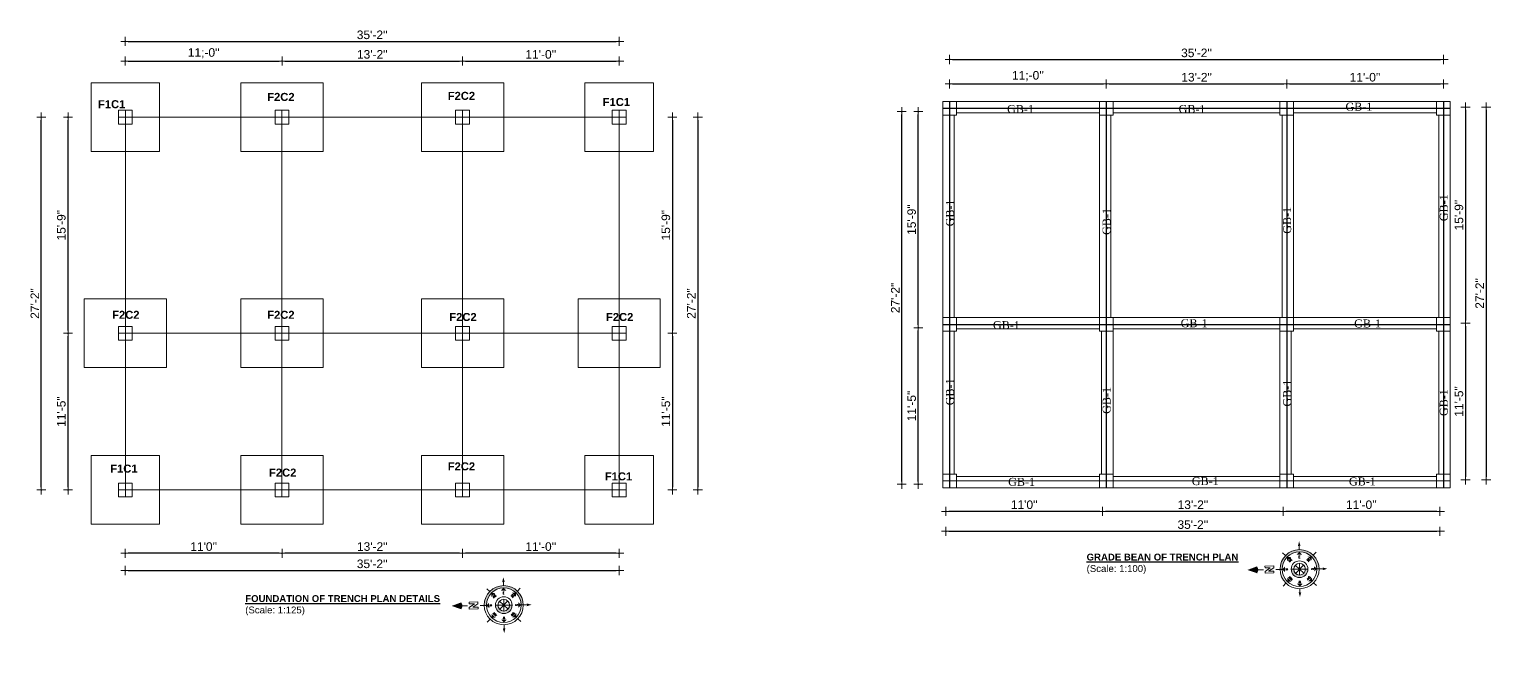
# Model space of a CAD drawing. Header units: inches. Extents: x -4010 to 92088, y -38563 to -1318.
# Drawn here: x 44379 to 45658, y -26117 to -25571 of the extents above; entities that cross this region are included whole.
import ezdxf
from ezdxf.enums import TextEntityAlignment as Align

# ---------------------------------------------------------------- set-up
doc = ezdxf.new("R2010")
doc.units = ezdxf.units.IN
doc.header["$MEASUREMENT"] = 0
doc.header["$PDMODE"] = 99
doc.layers.add('Brick wall', color=3, linetype='Continuous')
doc.layers.add('TEX', color=7, linetype='Continuous')
for name, color, linetype, lineweight in [('Colour 09', 210, 'Continuous', 9), ('DIM', 7, 'Continuous', 15), ('RAILING', 2, 'Continuous', 13), ('SH-TEX', 182, 'Continuous', 5), ('Title', 7, 'Continuous', 20), ('TREEP2', 3, 'Continuous', 9)]:
    doc.layers.add(name, color=color, linetype=linetype, lineweight=lineweight)
doc.styles.add('ARIAL', font='arial.ttf')
doc.styles.add('CAPTION', font='GOTHIC.TTF', dxfattribs={"height": 100})
doc.styles.add('ROMANS', font='romans')
doc.styles.get("Standard").update_dxf_attribs({"font": 'ARIALN.TTF'})
doc.dimstyles.new('3-8', dxfattribs={"dimscale": 1.25, "dimtxt": 6, "dimasz": 2, "dimexe": 0.18, "dimexo": 6, "dimgap": 0, "dimtad": 0, "dimdec": 0, "dimzin": 3, "dimdsep": 46, "dimlunit": 3, "dimtxsty": 'ARIAL', "dimblk": 'DD', "dimcen": 1, "dimse1": 1, "dimse2": 1, "dimclrd": 256, "dimclrt": 256, "dimadec": 0, "dimazin": 0, "dimtfac": 0.5, "dimtdec": 0, "dimtmove": 2, "dimatfit": 0, "dimfxl": 0.18, "dimtvp": 0.75, "dimfrac": 1, "dimtolj": 1, "dimtzin": 0, "dimarcsym": 0})

# ---------------------------------------------------------------- blocks, each defined once
blk = doc.blocks.new('A$C30843580')
at = {"layer": 'Colour 09'}
for p, q in [((0, 12), (12, 12)), ((0, 0), (0, 12)), ((12, 0), (0, 0)), ((12, 12), (12, 0))]:
    blk.add_line(p, q, dxfattribs=at)
blk = doc.blocks.new('DD')
for p, q in [((-1.6, 0), (1.6, 0)), ((0, 1.6), (0, -1.6))]:
    blk.add_line(p, q)
at = {"const_width": 0.3}
blk.add_lwpolyline([(-0.15, 0, 1), (0.15, 0, 1)], format="xyb", close=True, dxfattribs=at)
blk = doc.blocks.new('*D846')
at = {"layer": 'Defpoints', "color": 0}
for p in [(44600.4, -25599), (44463.3, -25642.1), (44600.4, -25642.1)]:
    blk.add_point(p, dxfattribs=at)
at = {"layer": 'RAILING', "lineweight": -2}
blk.add_line((44465.8, -25599), (44597.9, -25599), dxfattribs=at)
at = {"layer": 'RAILING', "lineweight": -2, "xscale": 2.5, "yscale": 2.5, "zscale": 2.5, "rotation": 180}
blk.add_blockref('DD', (44463.3, -25599), dxfattribs=at)
at = {"layer": 'RAILING', "lineweight": -2, "xscale": 2.5, "yscale": 2.5, "zscale": 2.5}
blk.add_blockref('DD', (44600.4, -25599), dxfattribs=at)
at = {"layer": 'RAILING', "insert": (44531.9, -25592.2), "char_height": 7.5, "attachment_point": 5, "style": 'ARIAL'}
blk.add_mtext("\\A1;11;-0''", dxfattribs=at)
blk = doc.blocks.new('*D847')
at = {"layer": 'Defpoints', "color": 0}
for p in [(44758.3, -25599), (44600.4, -25642.1), (44758.3, -25642.1)]:
    blk.add_point(p, dxfattribs=at)
at = {"layer": 'RAILING', "lineweight": -2}
blk.add_line((44602.9, -25599), (44755.8, -25599), dxfattribs=at)
at = {"layer": 'RAILING', "lineweight": -2, "xscale": 2.5, "yscale": 2.5, "zscale": 2.5, "rotation": 180}
blk.add_blockref('DD', (44600.4, -25599), dxfattribs=at)
at = {"layer": 'RAILING', "lineweight": -2, "xscale": 2.5, "yscale": 2.5, "zscale": 2.5}
blk.add_blockref('DD', (44758.3, -25599), dxfattribs=at)
at = {"layer": 'RAILING', "insert": (44679.3, -25593.2), "char_height": 7.5, "attachment_point": 5, "style": 'ARIAL'}
blk.add_mtext('\\A1;13\'-2"', dxfattribs=at)
blk = doc.blocks.new('*D848')
at = {"layer": 'Defpoints', "color": 0}
for p in [(44895.3, -25599), (44758.3, -25642.1), (44895.3, -25642.1)]:
    blk.add_point(p, dxfattribs=at)
at = {"layer": 'RAILING', "lineweight": -2}
blk.add_line((44760.8, -25599), (44892.8, -25599), dxfattribs=at)
at = {"layer": 'RAILING', "lineweight": -2, "xscale": 2.5, "yscale": 2.5, "zscale": 2.5, "rotation": 180}
blk.add_blockref('DD', (44758.3, -25599), dxfattribs=at)
at = {"layer": 'RAILING', "lineweight": -2, "xscale": 2.5, "yscale": 2.5, "zscale": 2.5}
blk.add_blockref('DD', (44895.3, -25599), dxfattribs=at)
at = {"layer": 'RAILING', "insert": (44826.8, -25593.2), "char_height": 7.5, "attachment_point": 5, "style": 'ARIAL'}
blk.add_mtext("\\A1;11'-0''", dxfattribs=at)
blk = doc.blocks.new('*D849')
at = {"layer": 'Defpoints', "color": 0}
for p in [(44901.3, -25648.1), (44901.3, -25837.1), (44941.9, -25837.1)]:
    blk.add_point(p, dxfattribs=at)
at = {"layer": 'RAILING', "lineweight": -2}
blk.add_line((44941.9, -25650.6), (44941.9, -25834.6), dxfattribs=at)
at = {"layer": 'RAILING', "lineweight": -2, "xscale": 2.5, "yscale": 2.5, "zscale": 2.5}
for p, rotation in [((44941.9, -25648.1), 90), ((44941.9, -25837.1), 270)]:
    blk.add_blockref('DD', p, dxfattribs=dict(at, rotation=rotation))
at = {"layer": 'RAILING', "insert": (44936.2, -25742.6), "char_height": 7.5, "attachment_point": 5, "rotation": 90, "style": 'ARIAL'}
blk.add_mtext('\\A1;15\'-9"', dxfattribs=at)
blk = doc.blocks.new('*D850')
at = {"layer": 'Defpoints', "color": 0}
for p in [(44901.3, -25837.1), (44901.3, -25974.1), (44941.9, -25974.1)]:
    blk.add_point(p, dxfattribs=at)
at = {"layer": 'RAILING', "lineweight": -2}
blk.add_line((44941.9, -25839.6), (44941.9, -25971.6), dxfattribs=at)
at = {"layer": 'RAILING', "lineweight": -2, "xscale": 2.5, "yscale": 2.5, "zscale": 2.5}
for p, rotation in [((44941.9, -25837.1), 90), ((44941.9, -25974.1), 270)]:
    blk.add_blockref('DD', p, dxfattribs=dict(at, rotation=rotation))
at = {"layer": 'RAILING', "insert": (44936.2, -25905.6), "char_height": 7.5, "attachment_point": 5, "rotation": 90, "style": 'ARIAL'}
blk.add_mtext('\\A1;11\'-5"', dxfattribs=at)
blk = doc.blocks.new('*D851')
at = {"layer": 'Defpoints', "color": 0}
for p in [(44758.3, -25980.1), (44895.3, -25980.1), (44758.3, -26029.5)]:
    blk.add_point(p, dxfattribs=at)
at = {"layer": 'RAILING', "lineweight": -2}
blk.add_line((44892.8, -26029.5), (44760.8, -26029.5), dxfattribs=at)
at = {"layer": 'RAILING', "lineweight": -2, "xscale": 2.5, "yscale": 2.5, "zscale": 2.5, "rotation": 180}
blk.add_blockref('DD', (44758.3, -26029.5), dxfattribs=at)
at = {"layer": 'RAILING', "lineweight": -2, "xscale": 2.5, "yscale": 2.5, "zscale": 2.5}
blk.add_blockref('DD', (44895.3, -26029.5), dxfattribs=at)
at = {"layer": 'RAILING', "insert": (44826.8, -26023.7), "char_height": 7.5, "attachment_point": 5, "style": 'ARIAL'}
blk.add_mtext("\\A1;11'-0''", dxfattribs=at)
blk = doc.blocks.new('*D852')
at = {"layer": 'Defpoints', "color": 0}
for p in [(44600.4, -25980.1), (44758.3, -25980.1), (44600.4, -26029.5)]:
    blk.add_point(p, dxfattribs=at)
at = {"layer": 'RAILING', "lineweight": -2}
blk.add_line((44755.8, -26029.5), (44602.9, -26029.5), dxfattribs=at)
at = {"layer": 'RAILING', "lineweight": -2, "xscale": 2.5, "yscale": 2.5, "zscale": 2.5, "rotation": 180}
blk.add_blockref('DD', (44600.4, -26029.5), dxfattribs=at)
at = {"layer": 'RAILING', "lineweight": -2, "xscale": 2.5, "yscale": 2.5, "zscale": 2.5}
blk.add_blockref('DD', (44758.3, -26029.5), dxfattribs=at)
at = {"layer": 'RAILING', "insert": (44679.3, -26023.7), "char_height": 7.5, "attachment_point": 5, "style": 'ARIAL'}
blk.add_mtext('\\A1;13\'-2"', dxfattribs=at)
blk = doc.blocks.new('*D853')
at = {"layer": 'Defpoints', "color": 0}
for p in [(44463.3, -25980.1), (44600.4, -25980.1), (44463.3, -26029.5)]:
    blk.add_point(p, dxfattribs=at)
at = {"layer": 'RAILING', "lineweight": -2}
blk.add_line((44597.9, -26029.5), (44465.8, -26029.5), dxfattribs=at)
at = {"layer": 'RAILING', "lineweight": -2, "xscale": 2.5, "yscale": 2.5, "zscale": 2.5, "rotation": 180}
blk.add_blockref('DD', (44463.3, -26029.5), dxfattribs=at)
at = {"layer": 'RAILING', "lineweight": -2, "xscale": 2.5, "yscale": 2.5, "zscale": 2.5}
blk.add_blockref('DD', (44600.4, -26029.5), dxfattribs=at)
at = {"layer": 'RAILING', "insert": (44531.9, -26023.7), "char_height": 7.5, "attachment_point": 5, "style": 'ARIAL'}
blk.add_mtext("\\A1;11'0''", dxfattribs=at)
blk = doc.blocks.new('*D854')
at = {"layer": 'Defpoints', "color": 0}
for p in [(44413.2, -25837.1), (44463.3, -25837.1), (44463.3, -25974.1)]:
    blk.add_point(p, dxfattribs=at)
at = {"layer": 'RAILING', "lineweight": -2}
blk.add_line((44413.2, -25971.6), (44413.2, -25839.6), dxfattribs=at)
at = {"layer": 'RAILING', "lineweight": -2, "xscale": 2.5, "yscale": 2.5, "zscale": 2.5}
for p, rotation in [((44413.2, -25837.1), 90), ((44413.2, -25974.1), 270)]:
    blk.add_blockref('DD', p, dxfattribs=dict(at, rotation=rotation))
at = {"layer": 'RAILING', "insert": (44407.4, -25905.6), "char_height": 7.5, "attachment_point": 5, "rotation": 90, "style": 'ARIAL'}
blk.add_mtext('\\A1;11\'-5"', dxfattribs=at)
blk = doc.blocks.new('*D855')
at = {"layer": 'Defpoints', "color": 0}
for p in [(44413.2, -25648.1), (44457.3, -25648.1), (44457.3, -25837.1)]:
    blk.add_point(p, dxfattribs=at)
at = {"layer": 'RAILING', "lineweight": -2}
blk.add_line((44413.2, -25834.6), (44413.2, -25650.6), dxfattribs=at)
at = {"layer": 'RAILING', "lineweight": -2, "xscale": 2.5, "yscale": 2.5, "zscale": 2.5}
for p, rotation in [((44413.2, -25648.1), 90), ((44413.2, -25837.1), 270)]:
    blk.add_blockref('DD', p, dxfattribs=dict(at, rotation=rotation))
at = {"layer": 'RAILING', "insert": (44407.4, -25742.6), "char_height": 7.5, "attachment_point": 5, "rotation": 90, "style": 'ARIAL'}
blk.add_mtext('\\A1;15\'-9"', dxfattribs=at)
blk = doc.blocks.new('*D856')
at = {"layer": 'Defpoints', "color": 0}
for p in [(44895.3, -25581.8), (44463.3, -25642.1), (44895.3, -25642.1)]:
    blk.add_point(p, dxfattribs=at)
at = {"layer": 'RAILING', "lineweight": -2}
blk.add_line((44465.8, -25581.8), (44892.8, -25581.8), dxfattribs=at)
at = {"layer": 'RAILING', "lineweight": -2, "xscale": 2.5, "yscale": 2.5, "zscale": 2.5, "rotation": 180}
blk.add_blockref('DD', (44463.3, -25581.8), dxfattribs=at)
at = {"layer": 'RAILING', "lineweight": -2, "xscale": 2.5, "yscale": 2.5, "zscale": 2.5}
blk.add_blockref('DD', (44895.3, -25581.8), dxfattribs=at)
at = {"layer": 'RAILING', "insert": (44679.3, -25576.1), "char_height": 7.5, "attachment_point": 5, "style": 'ARIAL'}
blk.add_mtext("\\A1;35'-2''", dxfattribs=at)
blk = doc.blocks.new('*D857')
at = {"layer": 'Defpoints', "color": 0}
for p in [(44895.3, -26044.6), (44463.3, -26116.5), (44895.3, -26116.5)]:
    blk.add_point(p, dxfattribs=at)
at = {"layer": 'RAILING', "lineweight": -2}
blk.add_line((44465.8, -26044.6), (44892.8, -26044.6), dxfattribs=at)
at = {"layer": 'RAILING', "lineweight": -2, "xscale": 2.5, "yscale": 2.5, "zscale": 2.5, "rotation": 180}
blk.add_blockref('DD', (44463.3, -26044.6), dxfattribs=at)
at = {"layer": 'RAILING', "lineweight": -2, "xscale": 2.5, "yscale": 2.5, "zscale": 2.5}
blk.add_blockref('DD', (44895.3, -26044.6), dxfattribs=at)
at = {"layer": 'RAILING', "insert": (44679.3, -26038.8), "char_height": 7.5, "attachment_point": 5, "style": 'ARIAL'}
blk.add_mtext("\\A1;35'-2''", dxfattribs=at)
blk = doc.blocks.new('*D858')
at = {"layer": 'Defpoints', "color": 0}
for p in [(44389.8, -25648.1), (44457.3, -25648.1), (44457.3, -25974.1)]:
    blk.add_point(p, dxfattribs=at)
at = {"layer": 'RAILING', "lineweight": -2}
blk.add_line((44389.8, -25971.6), (44389.8, -25650.6), dxfattribs=at)
at = {"layer": 'RAILING', "lineweight": -2, "xscale": 2.5, "yscale": 2.5, "zscale": 2.5}
for p, rotation in [((44389.8, -25648.1), 90), ((44389.8, -25974.1), 270)]:
    blk.add_blockref('DD', p, dxfattribs=dict(at, rotation=rotation))
at = {"layer": 'RAILING', "insert": (44384.2, -25811.1), "char_height": 7.5, "attachment_point": 5, "rotation": 90, "style": 'ARIAL'}
blk.add_mtext('\\A1;27\'-2"', dxfattribs=at)
blk = doc.blocks.new('*D859')
at = {"layer": 'Defpoints', "color": 0}
for p in [(44873.1, -25648.1), (44873.1, -25974.1), (44964.1, -25974.1)]:
    blk.add_point(p, dxfattribs=at)
at = {"layer": 'RAILING', "lineweight": -2}
blk.add_line((44964.1, -25650.6), (44964.1, -25971.6), dxfattribs=at)
at = {"layer": 'RAILING', "lineweight": -2, "xscale": 2.5, "yscale": 2.5, "zscale": 2.5}
for p, rotation in [((44964.1, -25648.1), 90), ((44964.1, -25974.1), 270)]:
    blk.add_blockref('DD', p, dxfattribs=dict(at, rotation=rotation))
at = {"layer": 'RAILING', "insert": (44958.4, -25811.1), "char_height": 7.5, "attachment_point": 5, "rotation": 90, "style": 'ARIAL'}
blk.add_mtext('\\A1;27\'-2"', dxfattribs=at)
blk = doc.blocks.new('*D863')
at = {"layer": 'Defpoints', "color": 0}
for p in [(45321.4, -25619), (45184.4, -25646.3), (45321.4, -25646.3)]:
    blk.add_point(p, dxfattribs=at)
at = {"layer": 'RAILING', "lineweight": -2}
blk.add_line((45186.9, -25619), (45318.9, -25619), dxfattribs=at)
at = {"layer": 'RAILING', "lineweight": -2, "xscale": 2.5, "yscale": 2.5, "zscale": 2.5, "rotation": 180}
blk.add_blockref('DD', (45184.4, -25619), dxfattribs=at)
at = {"layer": 'RAILING', "lineweight": -2, "xscale": 2.5, "yscale": 2.5, "zscale": 2.5}
blk.add_blockref('DD', (45321.4, -25619), dxfattribs=at)
at = {"layer": 'RAILING', "insert": (45252.9, -25612.2), "char_height": 7.5, "attachment_point": 5, "style": 'ARIAL'}
blk.add_mtext("\\A1;11;-0''", dxfattribs=at)
blk = doc.blocks.new('*D864')
at = {"layer": 'Defpoints', "color": 0}
for p in [(45479.3, -25619), (45321.4, -25646.3), (45479.3, -25646.3)]:
    blk.add_point(p, dxfattribs=at)
at = {"layer": 'RAILING', "lineweight": -2}
blk.add_line((45323.9, -25619), (45476.8, -25619), dxfattribs=at)
at = {"layer": 'RAILING', "lineweight": -2, "xscale": 2.5, "yscale": 2.5, "zscale": 2.5, "rotation": 180}
blk.add_blockref('DD', (45321.4, -25619), dxfattribs=at)
at = {"layer": 'RAILING', "lineweight": -2, "xscale": 2.5, "yscale": 2.5, "zscale": 2.5}
blk.add_blockref('DD', (45479.3, -25619), dxfattribs=at)
at = {"layer": 'RAILING', "insert": (45400.4, -25613.2), "char_height": 7.5, "attachment_point": 5, "style": 'ARIAL'}
blk.add_mtext('\\A1;13\'-2"', dxfattribs=at)
blk = doc.blocks.new('*D865')
at = {"layer": 'Defpoints', "color": 0}
for p in [(45616.4, -25619), (45479.3, -25646.3), (45616.4, -25646.3)]:
    blk.add_point(p, dxfattribs=at)
at = {"layer": 'RAILING', "lineweight": -2}
blk.add_line((45481.8, -25619), (45613.9, -25619), dxfattribs=at)
at = {"layer": 'RAILING', "lineweight": -2, "xscale": 2.5, "yscale": 2.5, "zscale": 2.5, "rotation": 180}
blk.add_blockref('DD', (45479.3, -25619), dxfattribs=at)
at = {"layer": 'RAILING', "lineweight": -2, "xscale": 2.5, "yscale": 2.5, "zscale": 2.5}
blk.add_blockref('DD', (45616.4, -25619), dxfattribs=at)
at = {"layer": 'RAILING', "insert": (45547.8, -25613.2), "char_height": 7.5, "attachment_point": 5, "style": 'ARIAL'}
blk.add_mtext("\\A1;11'-0''", dxfattribs=at)
blk = doc.blocks.new('*D862')
at = {"layer": 'Defpoints', "color": 0}
for p in [(45616.4, -25597.6), (45184.4, -25646.3), (45616.4, -25646.3)]:
    blk.add_point(p, dxfattribs=at)
at = {"layer": 'RAILING', "lineweight": -2}
blk.add_line((45186.9, -25597.6), (45613.9, -25597.6), dxfattribs=at)
at = {"layer": 'RAILING', "lineweight": -2, "xscale": 2.5, "yscale": 2.5, "zscale": 2.5, "rotation": 180}
blk.add_blockref('DD', (45184.4, -25597.6), dxfattribs=at)
at = {"layer": 'RAILING', "lineweight": -2, "xscale": 2.5, "yscale": 2.5, "zscale": 2.5}
blk.add_blockref('DD', (45616.4, -25597.6), dxfattribs=at)
at = {"layer": 'RAILING', "insert": (45400.4, -25591.9), "char_height": 7.5, "attachment_point": 5, "style": 'ARIAL'}
blk.add_mtext("\\A1;35'-2''", dxfattribs=at)
blk = doc.blocks.new('*D867')
at = {"layer": 'Defpoints', "color": 0}
for p in [(45591.1, -25639.3), (45591.1, -25828.3), (45635.7, -25828.3)]:
    blk.add_point(p, dxfattribs=at)
at = {"layer": 'RAILING', "lineweight": -2}
blk.add_line((45635.7, -25641.8), (45635.7, -25825.8), dxfattribs=at)
at = {"layer": 'RAILING', "lineweight": -2, "xscale": 2.5, "yscale": 2.5, "zscale": 2.5}
for p, rotation in [((45635.7, -25639.3), 90), ((45635.7, -25828.3), 270)]:
    blk.add_blockref('DD', p, dxfattribs=dict(at, rotation=rotation))
at = {"layer": 'RAILING', "insert": (45630, -25733.8), "char_height": 7.5, "attachment_point": 5, "rotation": 90, "style": 'ARIAL'}
blk.add_mtext('\\A1;15\'-9"', dxfattribs=at)
blk = doc.blocks.new('*D868')
at = {"layer": 'Defpoints', "color": 0}
for p in [(45591.1, -25828.3), (45591.1, -25965.3), (45635.7, -25965.3)]:
    blk.add_point(p, dxfattribs=at)
at = {"layer": 'RAILING', "lineweight": -2}
blk.add_line((45635.7, -25830.8), (45635.7, -25962.8), dxfattribs=at)
at = {"layer": 'RAILING', "lineweight": -2, "xscale": 2.5, "yscale": 2.5, "zscale": 2.5}
for p, rotation in [((45635.7, -25828.3), 90), ((45635.7, -25965.3), 270)]:
    blk.add_blockref('DD', p, dxfattribs=dict(at, rotation=rotation))
at = {"layer": 'RAILING', "insert": (45630, -25896.8), "char_height": 7.5, "attachment_point": 5, "rotation": 90, "style": 'ARIAL'}
blk.add_mtext('\\A1;11\'-5"', dxfattribs=at)
blk = doc.blocks.new('*D866')
at = {"layer": 'Defpoints', "color": 0}
for p in [(45562.9, -25639.3), (45562.9, -25965.3), (45653.8, -25965.3)]:
    blk.add_point(p, dxfattribs=at)
at = {"layer": 'RAILING', "lineweight": -2}
blk.add_line((45653.8, -25641.8), (45653.8, -25962.8), dxfattribs=at)
at = {"layer": 'RAILING', "lineweight": -2, "xscale": 2.5, "yscale": 2.5, "zscale": 2.5}
for p, rotation in [((45653.8, -25639.3), 90), ((45653.8, -25965.3), 270)]:
    blk.add_blockref('DD', p, dxfattribs=dict(at, rotation=rotation))
at = {"layer": 'RAILING', "insert": (45648.1, -25802.3), "char_height": 7.5, "attachment_point": 5, "rotation": 90, "style": 'ARIAL'}
blk.add_mtext('\\A1;27\'-2"', dxfattribs=at)
blk = doc.blocks.new('*D869')
at = {"layer": 'Defpoints', "color": 0}
for p in [(45157, -25832.2), (45216, -25832.2), (45216, -25969.2)]:
    blk.add_point(p, dxfattribs=at)
at = {"layer": 'RAILING', "lineweight": -2}
blk.add_line((45157, -25966.7), (45157, -25834.7), dxfattribs=at)
at = {"layer": 'RAILING', "lineweight": -2, "xscale": 2.5, "yscale": 2.5, "zscale": 2.5}
for p, rotation in [((45157, -25832.2), 90), ((45157, -25969.2), 270)]:
    blk.add_blockref('DD', p, dxfattribs=dict(at, rotation=rotation))
at = {"layer": 'RAILING', "insert": (45151.2, -25900.7), "char_height": 7.5, "attachment_point": 5, "rotation": 90, "style": 'ARIAL'}
blk.add_mtext('\\A1;11\'-5"', dxfattribs=at)
blk = doc.blocks.new('*D870')
at = {"layer": 'Defpoints', "color": 0}
for p in [(45157, -25643.2), (45210, -25643.2), (45210, -25832.2)]:
    blk.add_point(p, dxfattribs=at)
at = {"layer": 'RAILING', "lineweight": -2}
blk.add_line((45157, -25829.7), (45157, -25645.7), dxfattribs=at)
at = {"layer": 'RAILING', "lineweight": -2, "xscale": 2.5, "yscale": 2.5, "zscale": 2.5}
for p, rotation in [((45157, -25643.2), 90), ((45157, -25832.2), 270)]:
    blk.add_blockref('DD', p, dxfattribs=dict(at, rotation=rotation))
at = {"layer": 'RAILING', "insert": (45151.2, -25737.7), "char_height": 7.5, "attachment_point": 5, "rotation": 90, "style": 'ARIAL'}
blk.add_mtext('\\A1;15\'-9"', dxfattribs=at)
blk = doc.blocks.new('*D871')
at = {"layer": 'Defpoints', "color": 0}
for p in [(45142.5, -25643.2), (45210, -25643.2), (45210, -25969.2)]:
    blk.add_point(p, dxfattribs=at)
at = {"layer": 'RAILING', "lineweight": -2}
blk.add_line((45142.5, -25966.7), (45142.5, -25645.7), dxfattribs=at)
at = {"layer": 'RAILING', "lineweight": -2, "xscale": 2.5, "yscale": 2.5, "zscale": 2.5}
for p, rotation in [((45142.5, -25643.2), 90), ((45142.5, -25969.2), 270)]:
    blk.add_blockref('DD', p, dxfattribs=dict(at, rotation=rotation))
at = {"layer": 'RAILING', "insert": (45136.9, -25806.2), "char_height": 7.5, "attachment_point": 5, "rotation": 90, "style": 'ARIAL'}
blk.add_mtext('\\A1;27\'-2"', dxfattribs=at)
blk = doc.blocks.new('*D873')
at = {"layer": 'Defpoints', "color": 0}
for p in [(45476.1, -25934.1), (45613.2, -25934.1), (45476.1, -25992.9)]:
    blk.add_point(p, dxfattribs=at)
at = {"layer": 'RAILING', "lineweight": -2}
blk.add_line((45610.7, -25992.9), (45478.6, -25992.9), dxfattribs=at)
at = {"layer": 'RAILING', "lineweight": -2, "xscale": 2.5, "yscale": 2.5, "zscale": 2.5, "rotation": 180}
blk.add_blockref('DD', (45476.1, -25992.9), dxfattribs=at)
at = {"layer": 'RAILING', "lineweight": -2, "xscale": 2.5, "yscale": 2.5, "zscale": 2.5}
blk.add_blockref('DD', (45613.2, -25992.9), dxfattribs=at)
at = {"layer": 'RAILING', "insert": (45544.6, -25987.1), "char_height": 7.5, "attachment_point": 5, "style": 'ARIAL'}
blk.add_mtext("\\A1;11'-0''", dxfattribs=at)
blk = doc.blocks.new('*D874')
at = {"layer": 'Defpoints', "color": 0}
for p in [(45318.2, -25934.1), (45476.1, -25934.1), (45318.2, -25992.9)]:
    blk.add_point(p, dxfattribs=at)
at = {"layer": 'RAILING', "lineweight": -2}
blk.add_line((45473.6, -25992.9), (45320.7, -25992.9), dxfattribs=at)
at = {"layer": 'RAILING', "lineweight": -2, "xscale": 2.5, "yscale": 2.5, "zscale": 2.5, "rotation": 180}
blk.add_blockref('DD', (45318.2, -25992.9), dxfattribs=at)
at = {"layer": 'RAILING', "lineweight": -2, "xscale": 2.5, "yscale": 2.5, "zscale": 2.5}
blk.add_blockref('DD', (45476.1, -25992.9), dxfattribs=at)
at = {"layer": 'RAILING', "insert": (45397.2, -25987.1), "char_height": 7.5, "attachment_point": 5, "style": 'ARIAL'}
blk.add_mtext('\\A1;13\'-2"', dxfattribs=at)
blk = doc.blocks.new('*D875')
at = {"layer": 'Defpoints', "color": 0}
for p in [(45181.2, -25934.1), (45318.2, -25934.1), (45181.2, -25992.9)]:
    blk.add_point(p, dxfattribs=at)
at = {"layer": 'RAILING', "lineweight": -2}
blk.add_line((45315.7, -25992.9), (45183.7, -25992.9), dxfattribs=at)
at = {"layer": 'RAILING', "lineweight": -2, "xscale": 2.5, "yscale": 2.5, "zscale": 2.5, "rotation": 180}
blk.add_blockref('DD', (45181.2, -25992.9), dxfattribs=at)
at = {"layer": 'RAILING', "lineweight": -2, "xscale": 2.5, "yscale": 2.5, "zscale": 2.5}
blk.add_blockref('DD', (45318.2, -25992.9), dxfattribs=at)
at = {"layer": 'RAILING', "insert": (45249.7, -25987.1), "char_height": 7.5, "attachment_point": 5, "style": 'ARIAL'}
blk.add_mtext("\\A1;11'0''", dxfattribs=at)
blk = doc.blocks.new('*D872')
at = {"layer": 'Defpoints', "color": 0}
for p in [(45613.2, -26010.3), (45181.2, -26070.5), (45613.2, -26070.5)]:
    blk.add_point(p, dxfattribs=at)
at = {"layer": 'RAILING', "lineweight": -2}
blk.add_line((45183.7, -26010.3), (45610.7, -26010.3), dxfattribs=at)
at = {"layer": 'RAILING', "lineweight": -2, "xscale": 2.5, "yscale": 2.5, "zscale": 2.5, "rotation": 180}
blk.add_blockref('DD', (45181.2, -26010.3), dxfattribs=at)
at = {"layer": 'RAILING', "lineweight": -2, "xscale": 2.5, "yscale": 2.5, "zscale": 2.5}
blk.add_blockref('DD', (45613.2, -26010.3), dxfattribs=at)
at = {"layer": 'RAILING', "insert": (45397.2, -26004.5), "char_height": 7.5, "attachment_point": 5, "style": 'ARIAL'}
blk.add_mtext("\\A1;35'-2''", dxfattribs=at)
blk = doc.blocks.new('A$C683C01F9')
at = {"layer": 'TEX', "color": 7, "lineweight": 25, "insert": (4, 9.4), "char_height": 6, "width": 310.189, "attachment_point": 4}
blk.add_mtext('{\\fArial Rounded MT Bold|b0|i0|c0|p34;\\LFOUNDATION OF TRENCH PLAN DETAILS\\P\\fArial|b0|i0|c0|p34;\\l\\C256;(Scale: 1:125)}', dxfattribs=at)
blk = doc.blocks.new('Anno_North_J_Metric')
at = {"linetype": 'ByBlock', "lineweight": -2}
h = blk.add_hatch(color=0, dxfattribs=at)
h.paths.add_polyline_path([(-4.17, 0), (-4.68, 0, 1), (4.68, 0), (4.17, 0, -1)])
h.paths.add_polyline_path([(1.41, 0), (2, 0, 1), (-2, 0), (-1.41, 0, -1)])
at = {"color": 0, "linetype": 'ByBlock', "lineweight": -2}
for p, q in [((-3.31, 3.31), (-4.01, 4.01)), ((0, 4.68), (0, 5.67)), ((3.31, 3.31), (4.01, 4.01)), ((-4.68, 0), (-5.67, 0)), ((-4.68, 0), (-4.17, 0)), ((-1.41, 0), (-2, 0)), ((-1.41, 0), (1.41, 0)), ((1.41, 0), (-1.41, 0)), ((-1, 1), (1, -1)), ((-1, -1), (1, 1)), ((1, -1), (-1, 1)), ((1, 1), (-1, -1)), ((0, 1.41), (0, -1.41)), ((0, -1.41), (0, 1.41)), ((1.41, 0), (2, 0)), ((4.68, 0), (4.17, 0)), ((4.68, 0), (5.67, 0)), ((6.17, 0.4), (6.17, 0.82)), ((6.17, 0.82), (8.27, 0.82)), ((7.43, 0.4), (6.17, 0.4)), ((6.17, -0.44), (7.43, 0.4)), ((8.27, 0.4), (7.01, -0.44)), ((8.27, 0.82), (8.27, 0.4)), ((8.67, 0), (9.83, 0)), ((-3.31, -3.31), (-4.01, -4.01)), ((3.31, -3.31), (4.01, -4.01)), ((6.17, -0.86), (6.17, -0.44)), ((8.27, -0.86), (6.17, -0.86)), ((7.01, -0.44), (8.27, -0.44)), ((8.27, -0.44), (8.27, -0.86)), ((0, -4.68), (0, -5.67))]:
    blk.add_line(p, q, dxfattribs=at)
for radius in [4.68, 4.17, 2, 1.41]:
    blk.add_circle((0, 0), radius, dxfattribs=at)
for points in [[(0, 4.17), (0.67, 3.5), (-0.67, 3.5)], [(-0.33, 5.5), (0, 5.67), (0, 6.67)], [(0, 6.67), (0.33, 5.5), (0, 5.67)], [(-6.67, 0), (-5.5, 0.33), (-5.67, 0)], [(-5.5, -0.33), (-5.67, 0), (-6.67, 0)], [(-4.17, 0), (-3.5, 0.67), (-3.5, -0.67)], [(-2.95, 2.95), (-2, 2.95), (-2.95, 2)], [(2.95, 2.95), (2.95, 2), (2, 2.95)], [(4.17, 0), (3.5, -0.67), (3.5, 0.67)], [(12.5, 0), (10.17, 0.83), (9.83, 0)], [(9.83, 0), (10.17, -0.83), (12.5, 0)], [(-2.95, -2.95), (-2.95, -2), (-2, -2.95)], [(0, -4.17), (-0.67, -3.5), (0.67, -3.5)], [(2.95, -2.95), (2, -2.95), (2.95, -2)], [(0, -6.67), (-0.33, -5.5), (0, -5.67)], [(0.33, -5.5), (0, -5.67), (0, -6.67)]]:
    blk.add_solid(points, dxfattribs=at)
at = {"color": 0, "linetype": 'ByBlock', "lineweight": -2, "style": 'ROMANS'}
for s, rotation, p in [('S', 270, (-3.33, 0)), ('SW', 45, (-2, 2)), ('NW', 315, (2, 2)), ('N', 270, (2.83, 0)), ('SE', 135, (-2, -2)), ('E', 180, (0, -2.67)), ('NE', 225, (2, -2))]:
    blk.add_text(s, height=0.5, rotation=rotation, dxfattribs=at).set_placement(p, align=Align.CENTER)
blk.add_text('W', height=0.5, dxfattribs=at).set_placement((0, 2.83), align=Align.CENTER)

msp = doc.modelspace()

# ---------------------------------------------------------------- linework, layer by layer
at = {"layer": 'RAILING'}
for points in [[(44433.345, -25618.089), (44493.345, -25618.089), (44493.345, -25678.089), (44433.345, -25678.089)], [(44564.385, -25618.089), (44636.385, -25618.089), (44636.385, -25678.089), (44564.385, -25678.089)], [(44722.305, -25618.089), (44794.305, -25618.089), (44794.305, -25678.089), (44722.305, -25678.089)], [(44865.345, -25618.089), (44925.345, -25618.089), (44925.345, -25678.089), (44865.345, -25678.089)], [(44427.345, -25807.089), (44499.345, -25807.089), (44499.345, -25867.089), (44427.345, -25867.089)], [(44564.385, -25807.089), (44636.385, -25807.089), (44636.385, -25867.089), (44564.385, -25867.089)], [(44722.305, -25807.089), (44794.305, -25807.089), (44794.305, -25867.089), (44722.305, -25867.089)], [(44859.345, -25807.089), (44931.345, -25807.089), (44931.345, -25867.089), (44859.345, -25867.089)], [(44433.345, -25944.089), (44493.345, -25944.089), (44493.345, -26004.089), (44433.345, -26004.089)], [(44564.385, -25944.089), (44636.385, -25944.089), (44636.385, -26004.089), (44564.385, -26004.089)], [(44722.305, -25944.089), (44794.305, -25944.089), (44794.305, -26004.089), (44722.305, -26004.089)], [(44865.345, -25944.089), (44925.345, -25944.089), (44925.345, -26004.089), (44865.345, -26004.089)]]:
    msp.add_lwpolyline(points, close=True, dxfattribs=at)
at = {"layer": 'SH-TEX'}
for p, q in [((45190.353, -25634.291), (45315.393, -25634.291)), ((45327.393, -25634.291), (45473.313, -25634.291)), ((45485.313, -25634.291), (45610.353, -25634.291)), ((45178.353, -25823.291), (45178.353, -25646.291)), ((45188.353, -25823.291), (45188.353, -25646.291)), ((45190.353, -25644.291), (45315.393, -25644.291)), ((45315.393, -25823.291), (45315.393, -25646.291)), ((45325.393, -25823.291), (45325.393, -25646.291)), ((45327.393, -25644.291), (45473.313, -25644.291)), ((45475.313, -25823.291), (45475.313, -25646.291)), ((45485.313, -25644.291), (45610.353, -25644.291)), ((45485.313, -25823.291), (45485.313, -25646.291)), ((45612.353, -25646.291), (45612.353, -25823.291)), ((45622.353, -25646.291), (45622.353, -25823.291)), ((45190.353, -25823.291), (45315.393, -25823.291)), ((45327.393, -25823.291), (45473.313, -25823.291)), ((45485.313, -25823.291), (45610.353, -25823.291)), ((45178.353, -25960.291), (45178.353, -25835.291)), ((45188.353, -25960.291), (45188.353, -25835.291)), ((45190.353, -25833.291), (45315.393, -25833.291)), ((45317.393, -25960.338), (45317.393, -25835.291)), ((45327.393, -25833.291), (45473.313, -25833.291)), ((45327.393, -25960.338), (45327.393, -25835.291)), ((45473.313, -25960.291), (45473.313, -25835.291)), ((45483.313, -25960.291), (45483.313, -25835.291)), ((45485.313, -25833.291), (45610.353, -25833.291)), ((45612.353, -25835.291), (45612.353, -25960.291)), ((45622.353, -25835.291), (45622.353, -25960.291)), ((45315.397, -25962.338), (45190.357, -25962.291)), ((45473.31, -25962.291), (45327.39, -25962.338)), ((45610.353, -25962.291), (45485.313, -25962.291)), ((45315.393, -25972.338), (45190.353, -25972.291)), ((45473.313, -25972.291), (45327.393, -25972.338)), ((45610.353, -25972.291), (45485.313, -25972.291))]:
    msp.add_line(p, q, dxfattribs=at)
at = {"layer": 'TEX'}
for p, q in [((45184.353, -25634.291), (45184.353, -25972.291)), ((45321.393, -25634.291), (45321.393, -25972.291)), ((45479.313, -25634.291), (45479.313, -25972.291)), ((45616.353, -25634.291), (45616.353, -25972.291)), ((45178.353, -25640.291), (45622.353, -25640.291)), ((45178.353, -25829.291), (45622.353, -25829.291))]:
    msp.add_line(p, q, dxfattribs=at)
at = {"layer": 'Title'}
msp.add_line((45178.353, -25966.291), (45622.353, -25966.291), dxfattribs=at)
at = {"layer": 'TREEP2'}
for p, q in [((44463.345, -25642.089), (44463.345, -25980.089)), ((44600.385, -25642.089), (44600.385, -25980.089)), ((44758.305, -25642.089), (44758.305, -25980.089)), ((44895.345, -25642.089), (44895.345, -25980.089)), ((44457.345, -25648.089), (44901.345, -25648.089)), ((44457.345, -25837.089), (44901.345, -25837.089)), ((44457.345, -25974.089), (44901.345, -25974.089))]:
    msp.add_line(p, q, dxfattribs=at)

# ---------------------------------------------------------------- block references
at = {"layer": 'Brick wall'}
msp.add_blockref('A$C683C01F9', (44564.242, -26084.415), dxfattribs=at)
at = {"layer": 'Colour 09', "xscale": -1}
for p in [(45190.353, -25646.291), (45327.393, -25646.291), (44469.345, -25654.089), (44606.385, -25654.089), (45190.353, -25835.291), (45327.393, -25835.291), (44469.345, -25843.089), (44606.385, -25843.089), (45190.353, -25972.291), (45327.393, -25972.338), (44469.345, -25980.089), (44606.385, -25980.136)]:
    msp.add_blockref('A$C30843580', p, dxfattribs=at)
at = {"layer": 'Colour 09'}
for p in [(45473.313, -25646.291), (45610.353, -25646.291), (44752.305, -25654.089), (44889.345, -25654.089), (45473.313, -25835.291), (45610.353, -25835.291), (44752.305, -25843.089), (44889.345, -25843.089), (45473.313, -25972.291), (45610.353, -25972.291), (44752.305, -25980.089), (44889.345, -25980.089)]:
    msp.add_blockref('A$C30843580', p, dxfattribs=at)
at = {"layer": 'DIM', "ltscale": 500000, "xscale": 3.651035833295282, "yscale": 3.651035833292553, "zscale": 3.651035846891474, "rotation": 180.8671012841935}
for p in [(45490.532, -26043.433), (44794.393, -26074.908)]:
    msp.add_blockref('Anno_North_J_Metric', p, dxfattribs=at)

# ---------------------------------------------------------------- texts
at = {"layer": 'TEX', "char_height": 7, "style": 'CAPTION'}
for s, insert, attachment_point in [('{\\fArial Rounded MT Bold|b0|i0|c0|p34;F1C1}', (44463.345, -25640.338), 9), ('{\\fArial Rounded MT Bold|b0|i0|c0|p34;F2C2}', (44611.387, -25633.963), 9), ('{\\fArial Rounded MT Bold|b0|i0|c0|p34;F2C2}', (44769.307, -25633.037), 9), ('{\\fArial Rounded MT Bold|b0|i0|c0|p34;F1C1}', (44904.865, -25638.419), 9), ('{\\fTimes New Roman|b0|i0|c0|p18;GB-1}', (45258.176, -25637.48), 3), ('{\\fTimes New Roman|b0|i0|c0|p18;GB-1}', (45408.246, -25637.48), 3), ('{\\fTimes New Roman|b0|i0|c0|p18;GB-1}', (45554.245, -25635.386), 3), ('{\\fArial Rounded MT Bold|b0|i0|c0|p34;F2C2}', (44475.745, -25824.559), 9), ('{\\fArial Rounded MT Bold|b0|i0|c0|p34;F2C2}', (44611.387, -25824.561), 9), ('{\\fArial Rounded MT Bold|b0|i0|c0|p34;F2C2}', (44770.686, -25826.459), 9), ('{\\fArial Rounded MT Bold|b0|i0|c0|p34;F2C2}', (44907.726, -25826.459), 9), ('{\\fTimes New Roman|b0|i0|c0|p18;GB-1}', (45410.026, -25824.847), 3), ('{\\fTimes New Roman|b0|i0|c0|p18;GB-1}', (45561.827, -25825.04), 3), ('{\\fTimes New Roman|b0|i0|c0|p18;GB-1}', (45245.826, -25826.48), 3), ('{\\fArial Rounded MT Bold|b0|i0|c0|p34;F1C1}', (44474.073, -25959.058), 9), ('{\\fArial Rounded MT Bold|b0|i0|c0|p34;F2C2}', (44769.307, -25957.097), 9), ('{\\fArial Rounded MT Bold|b0|i0|c0|p34;F2C2}', (44612.96, -25962.532), 9), ('{\\fArial Rounded MT Bold|b0|i0|c0|p34;F1C1}', (44906.698, -25965.866), 9), ('{\\fTimes New Roman|b0|i0|c0|p18;GB-1}', (45259.134, -25963.577), 3), ('{\\fTimes New Roman|b0|i0|c0|p18;GB-1}', (45419.778, -25962.896), 3), ('{\\fTimes New Roman|b0|i0|c0|p18;GB-1}', (45557.224, -25963.225), 3)]:
    msp.add_mtext(s, dxfattribs=dict(at, insert=insert, attachment_point=attachment_point))
at = {"layer": 'TEX', "char_height": 7, "attachment_point": 3, "rotation": 90, "style": 'CAPTION'}
for insert in [(45181.194, -25720.096), (45613.194, -25715.578), (45318.234, -25727.543), (45476.154, -25726.539), (45181.194, -25876.606), (45318.234, -25884.055), (45476.154, -25877.712), (45613.194, -25885.986)]:
    msp.add_mtext('{\\fTimes New Roman|b0|i0|c0|p18;GB-1}', dxfattribs=dict(at, insert=insert))
at = {"layer": 'TEX', "color": 7, "lineweight": 25, "insert": (45304.272, -26038.759), "char_height": 6, "width": 310.18894, "attachment_point": 4}
msp.add_mtext('{\\fArial Rounded MT Bold|b0|i0|c0|p34;\\LGRADE BEAN OF TRENCH PLAN\\P\\fArial|b0|i0|c0|p34;\\l\\C256;(Scale: 1:100)}', dxfattribs=at)

# ---------------------------------------------------------------- dimensions: what is measured, and where the dimension line sits
at = {"layer": 'RAILING'}
for base, p1, p2, text, picture, middle in [((44895.345, -25581.847), (44463.345, -25642.089), (44895.345, -25642.089), "35'-2''", '*D856', (44679.345, -25576.099)), ((44600.385, -25598.979), (44463.345, -25642.089), (44600.385, -25642.089), "11;-0''", '*D846', (44531.865, -25592.219)), ((44895.345, -25598.989), (44758.305, -25642.089), (44895.345, -25642.089), "11'-0''", '*D848', (44826.825, -25593.245)), ((45616.353, -25597.621), (45184.353, -25646.291), (45616.353, -25646.291), "35'-2''", '*D862', (45400.353, -25591.873)), ((45321.393, -25618.969), (45184.353, -25646.291), (45321.393, -25646.291), "11;-0''", '*D863', (45252.873, -25612.208)), ((45616.353, -25618.969), (45479.313, -25646.291), (45616.353, -25646.291), "11'-0''", '*D865', (45547.833, -25613.225)), ((45181.155, -25992.882), (45318.195, -25934.116), (45181.155, -25934.069), "11'0''", '*D875', (45249.675, -25987.138)), ((45476.115, -25992.882), (45613.155, -25934.069), (45476.115, -25934.069), "11'-0''", '*D873', (45544.635, -25987.138)), ((44463.345, -26029.473), (44600.385, -25980.136), (44463.345, -25980.089), "11'0''", '*D853', (44531.865, -26023.729)), ((44758.305, -26029.473), (44895.345, -25980.089), (44758.305, -25980.089), "11'-0''", '*D851', (44826.825, -26023.729)), ((45613.155, -26010.278), (45181.155, -26070.52), (45613.155, -26070.52), "35'-2''", '*D872', (45397.155, -26004.531)), ((44895.345, -26044.577), (44463.345, -26116.539), (44895.345, -26116.539), "35'-2''", '*D857', (44679.345, -26038.829))]:
    dim = msp.add_linear_dim(base=base, p1=p1, p2=p2, text=text, dimstyle='3-8', dxfattribs=at)
    dim.commit()
    dim.dimension.update_dxf_attribs({"geometry": picture, "text_midpoint": middle})
for base, p1, p2, picture, middle in [((44758.305, -25598.989), (44600.385, -25642.089), (44758.305, -25642.089), '*D847', (44679.345, -25593.241)), ((45479.313, -25618.969), (45321.393, -25646.291), (45479.313, -25646.291), '*D864', (45400.353, -25613.221)), ((45318.195, -25992.882), (45476.115, -25934.069), (45318.195, -25934.116), '*D874', (45397.155, -25987.135)), ((44600.385, -26029.473), (44758.305, -25980.089), (44600.385, -25980.136), '*D852', (44679.345, -26023.725))]:
    dim = msp.add_linear_dim(base=base, p1=p1, p2=p2, dimstyle='3-8', dxfattribs=at)
    dim.commit()
    dim.dimension.update_dxf_attribs({"geometry": picture, "text_midpoint": middle})
for base, p1, p2, picture, middle in [((44389.842, -25648.089), (44457.345, -25974.089), (44457.345, -25648.089), '*D858', (44384.194, -25811.089)), ((44413.151, -25648.089), (44457.345, -25837.089), (44457.345, -25648.089), '*D855', (44407.407, -25742.589)), ((44964.078, -25974.089), (44873.124, -25648.089), (44873.124, -25974.089), '*D859', (44958.43, -25811.089)), ((44941.904, -25837.089), (44901.345, -25648.089), (44901.345, -25837.089), '*D849', (44936.16, -25742.589)), ((45142.505, -25643.195), (45210.009, -25969.195), (45210.009, -25643.195), '*D871', (45136.857, -25806.195)), ((45156.986, -25643.195), (45210.009, -25832.195), (45210.009, -25643.195), '*D870', (45151.242, -25737.695)), ((45653.796, -25965.35), (45562.923, -25639.35), (45562.923, -25965.35), '*D866', (45648.148, -25802.35)), ((45635.703, -25828.35), (45591.144, -25639.35), (45591.144, -25828.35), '*D867', (45629.959, -25733.85)), ((45635.703, -25965.35), (45591.144, -25828.35), (45591.144, -25965.35), '*D868', (45629.959, -25896.85)), ((44413.151, -25837.089), (44463.345, -25974.089), (44463.345, -25837.089), '*D854', (44407.407, -25905.589)), ((44941.904, -25974.089), (44901.345, -25837.089), (44901.345, -25974.089), '*D850', (44936.16, -25905.589)), ((45156.964, -25832.195), (45216.009, -25969.195), (45216.009, -25832.195), '*D869', (45151.221, -25900.695))]:
    dim = msp.add_linear_dim(base=base, p1=p1, p2=p2, angle=90, dimstyle='3-8', dxfattribs=at)
    dim.commit()
    dim.dimension.update_dxf_attribs({"geometry": picture, "text_midpoint": middle})

doc.saveas('drawing.dxf')
